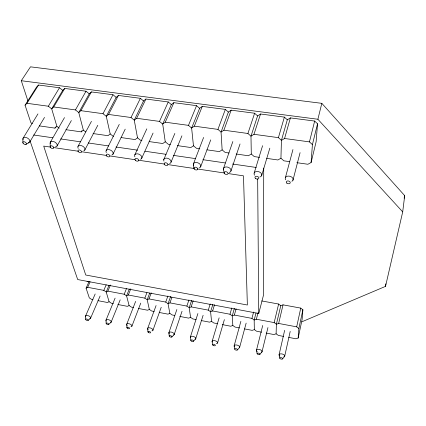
<?xml version="1.0" encoding="UTF-8"?>
<svg xmlns="http://www.w3.org/2000/svg" width="426" height="426" viewBox="0 0 426 426"><rect width="100%" height="100%" fill="white"/><g stroke="black" fill="none" stroke-linecap="round" stroke-linejoin="round"><path stroke-width="0.64" d="M263.715 168.078L263.54 294.952L258.752 313.483L77.697 279.552L30.092 141.022M22.85 142.513L22.929 138.913M283.487 336.391L278.274 335.384L276.117 333.798L276.378 324.239L280.787 305.687L283.034 304.851L300.751 308.104L302.881 309.755L302.114 319.468L298.168 338.036L295.873 338.776L288.7 337.397M289.712 161.662L283.865 160.826L280.942 158.232L281.432 140.367L287.305 119.818L290.399 117.901L314.66 121.069L317.535 123.785L316.119 141.778L311.097 162.524L307.907 164.26L296.858 162.684M298.168 338.036L298.871 328.505L302.881 309.755M311.097 162.524L312.412 144.616L317.535 123.785M301.933 321.779L385.514 286.378L402.703 211.876L404.7 195.64L321.822 103.337L30.486 66.834L21.3 80.722L27.919 100.925M385.514 286.378L385.855 283.796M298.871 328.505L296.693 326.854L300.751 308.104M284.749 355.976L290.202 331.412M279.057 354.847L284.637 330.347M404.109 198.234L404.7 195.64M92.937 299.696L91.675 299.457L89.316 297.886L86.079 288.178L87.671 287.316L103.806 290.367L106.202 291.991L107.863 291.139L124.195 294.228L126.57 295.852L128.306 295.005L144.835 298.131L147.188 299.76L148.994 298.919L165.73 302.082L168.062 303.711L169.942 302.881L186.881 306.086L189.192 307.716L191.146 306.89L208.298 310.133L210.582 311.773L212.611 310.953L229.981 314.239L232.239 315.874L234.353 315.064L251.936 318.387L254.173 320.032L256.361 319.228L274.174 322.594L276.378 324.239L278.657 323.446L283.034 304.851M274.174 322.594L278.631 304.042L261.782 300.948M262.081 351.487L267.949 327.567M402.703 211.876L317.892 119.253L321.822 103.337M262.704 325.501L256.457 350.374L257.123 353.601M312.412 144.616L309.452 141.885L314.66 121.069M256.361 319.228L258.007 312.881M292.96 180.214L300.085 152.668M255.989 313.067L254.173 320.032L254.338 329.612L256.516 331.199L261.67 332.189M251.936 318.387L253.608 312.056M246.148 323.116L239.62 347.414L237.479 349.879A1.432 0.698 16 0 1 235.168 349.741A1.432 0.698 16 0 1 235.727 348.649A1.432 0.698 16 0 1 237.479 349.879M285.404 177.653L292.95 149.547M234.22 345.592L240.876 321.337M234.353 315.064L236.126 308.786M259.514 157.348L254.263 156.598L251.292 154.015L250.983 136.187L253.976 134.307L278.412 137.646L281.432 140.367L284.579 138.487L290.399 117.901M234.38 308.355L232.239 315.874L232.825 325.475L235.03 327.062L239.481 327.919M229.981 314.239L231.787 307.971M278.412 137.646L284.382 117.118L260.531 114.003L257.586 115.92L250.983 136.187L247.916 133.482L223.895 130.196L221.051 132.081L222.138 149.867L225.152 152.439L229.028 152.993M217.542 343.036L224.374 319.622M212.169 341.231L219.134 317.855M261.67 175.581L269.834 148.157M212.611 310.953L214.518 304.739M212.878 304.329L210.582 311.773L211.573 321.39L213.804 322.972L217.718 323.728M254.178 173.047L262.592 145.697M208.298 310.133L210.231 303.935M195.736 338.718L203.117 315.293M190.401 336.923L197.904 313.536M253.976 134.307L260.531 114.003M247.916 133.482L254.615 113.231L231.158 110.169L228.363 112.086L221.051 132.081L217.942 129.387L194.325 126.16L191.631 128.045L193.463 145.788L196.519 148.344L199.789 148.812M191.146 306.89L193.175 300.74M191.636 300.351L189.192 307.716L190.582 317.354L192.834 318.936L196.056 319.553M230.935 171.034L240.035 143.972M186.881 306.086L188.936 299.947M174.207 334.453L182.046 311.262M168.898 332.663L176.865 309.521M223.506 168.515L232.846 141.538M169.942 302.881L171.88 297.401M170.65 296.421L168.062 303.711L169.841 313.366L172.115 314.947L174.66 315.437M165.73 302.082L167.908 296.006M223.895 130.196L231.158 110.169M152.945 330.235L161.23 307.284M147.668 328.462L156.081 305.548M217.942 129.387L225.343 109.407L202.275 106.399L199.618 108.316L191.631 128.045L188.473 125.361L165.256 122.193L162.705 124.072L165.256 141.773L168.355 144.318L170.283 144.595M200.726 166.561L210.732 139.866M148.994 298.919L151.267 292.891M149.696 293.141L147.188 299.76L149.345 309.43L151.645 311.001L154.159 311.486M144.835 298.131L146.901 292.715M193.361 164.069L203.607 137.449M131.943 326.076L140.761 303.11M126.698 324.314L135.638 301.384M128.306 295.005L130.777 288.823M194.325 126.16L202.275 106.399M129.296 289.068L126.57 295.852L129.099 305.538L131.416 307.109L133.354 307.481M111.197 321.965L120.196 299.84M124.195 294.228L126.442 288.679M188.473 125.361L196.556 105.653L173.867 102.687L171.343 104.604L162.705 124.072L159.5 121.405L136.671 118.29L134.259 120.169L137.507 137.827L140.649 140.362L141.954 140.548M171.039 162.168L181.923 135.825M115.105 298.125L105.983 320.214L106.159 323.393M107.863 291.139L110.456 285.021M163.733 159.697L174.852 133.429M109.056 285.276L106.202 291.991L109.088 301.688L111.431 303.259L113.343 303.626M103.806 290.367L106.159 284.877M100.115 296.001L90.578 318.211L88.177 320.341A1.379 0.639 21.9 0 1 85.967 319.899A1.379 0.639 21.9 0 1 86.68 319.01A1.379 0.639 21.9 0 1 88.177 320.341M85.653 315.858L95.179 293.977M165.256 122.193L173.867 102.687M86.079 288.178L89.055 281.527M87.671 287.316L90.104 281.868M159.5 121.405L168.243 101.958L171.343 104.604M141.618 158.456L153.067 133.066M134.845 154.787L146.805 128.854M136.671 118.29L145.921 99.04L168.243 101.958M145.921 99.04L143.53 100.957L134.259 120.169L131.011 117.512L108.561 114.45L106.282 116.335L110.206 133.94L113.385 136.464M112.965 154.207L125.207 129.147M131.011 117.512L140.388 98.321L143.53 100.957M106.18 150.559L119.259 124.371M108.561 114.45L118.428 95.456L140.388 98.321M118.428 95.456L116.165 97.368L106.282 116.335L102.996 113.689L80.913 110.675L78.762 112.555L83.342 130.116L85.642 131.911M84.79 150.032L97.804 125.292M102.996 113.689L112.986 94.742L116.165 97.368M78.001 146.406L91.441 121.373M65.908 129.68L81.244 131.874L81.877 130.707M80.913 110.675L91.377 91.92L112.986 94.742M91.377 91.92L89.236 93.832L78.762 112.555L75.439 109.924L53.719 106.958L51.695 108.843L56.903 126.357L59.23 128.141M57.084 145.926L71.36 120.574M75.439 109.924L86.02 91.223L89.236 93.832M50.289 142.321L64.48 117.608M39.357 125.883L54.927 128.109L55.593 126.959M53.719 106.958L64.757 88.448L86.02 91.223M64.757 88.448L62.734 90.36L51.695 108.843L48.33 106.223L26.96 103.305L25.059 105.19L30.885 122.651L32.291 123.721M29.831 141.89L44.512 117.427M48.33 106.223L59.48 87.761L62.734 90.36M23.031 138.301L37.951 113.902M25.059 105.19L36.652 86.936L38.553 85.03L59.48 87.761M26.96 103.305L38.553 85.03M282.603 358.857A1.459 0.714 14.1 0 0 280.888 357.622A1.459 0.714 14.1 0 0 280.196 358.708A1.459 0.714 14.1 0 0 282.603 358.857L284.637 356.333M259.897 354.341A1.448 0.708 15 0 0 258.167 353.106A1.448 0.708 15 0 0 257.538 354.198A1.448 0.708 15 0 0 259.897 354.341L261.985 351.844M193.388 341.279L195.518 339.016M171.816 336.987A1.406 0.676 18.7 0 0 170.448 335.656A1.406 0.676 18.7 0 0 169.5 336.524A1.406 0.676 18.7 0 0 171.816 336.987L174.005 334.751M108.699 324.426A1.385 0.644 21.1 0 0 107.235 323.094A1.385 0.644 21.1 0 0 106.463 323.978A1.385 0.644 21.1 0 0 108.699 324.426L111.048 322.274M54.927 128.109L56.903 126.357M81.244 131.874L83.342 130.116M110.206 133.94L107.986 135.692L93.054 133.556M137.507 137.827L135.164 139.579L121.075 137.561M165.256 141.773L162.78 143.525L149.111 141.57M193.463 145.788L190.853 147.534L177.354 145.607M222.138 149.867L219.385 151.613L206.972 149.84M251.292 154.015L248.401 155.762L236.132 154.004M280.942 158.232L277.901 159.974L266.74 158.381M25.874 144.409L28.941 142.694M109.088 301.688L107.459 302.497L97.991 300.671M129.099 305.538L127.401 306.337L117.816 304.489M149.345 309.43L147.577 310.219L138.53 308.477M169.841 313.366L167.998 314.154L159.191 312.455M190.582 317.354L188.67 318.131L179.756 316.417M211.573 321.39L209.587 322.162L201.21 320.549M232.825 325.475L230.764 326.236L222.281 324.607M254.338 329.612L252.197 330.368L244.567 328.899M276.117 333.798L273.902 334.543L266.175 333.057M21.3 80.722L317.892 119.253M284.579 138.487L309.452 141.885M33.649 134.994L52.749 137.779M60.652 138.935L80.413 141.815M88.315 142.971L108.731 145.948M115.978 147.007L137.71 150.176M144.957 151.235L166.034 154.313M173.275 155.368L195.667 158.637M202.914 159.691L225.306 162.961M232.553 164.015L256.26 167.477M50.279 147.076L43.708 146.097L85.733 275.015L247.368 305.011L243.48 175.837L228.363 173.584M53.564 147.566L78.533 151.283M81.819 151.773L106.793 155.49M110.078 155.98L135.047 159.697M138.333 160.187L164.622 164.095M167.908 164.585L194.192 168.499M197.478 168.989L224.422 172.999M87.053 281.501L89.013 281.863M278.657 323.446L296.693 326.854M278.631 304.042L280.787 305.687M196.556 105.653L199.618 108.316M225.343 109.407L228.363 112.086M254.615 113.231L257.586 115.92M284.382 117.118L287.305 119.818M279.845 358.309L279.137 355.241A2.913 1.432 14.1 0 1 280.75 353.852A2.913 1.432 14.1 0 1 284.27 355.039A2.913 1.432 14.1 0 1 283.87 356.834M223.416 169.213L224.177 172.807M234.146 345.955L234.737 349.15M193.308 164.761L193.926 168.302M212.116 341.593L212.627 344.751M190.363 337.285L190.805 340.411M168.882 333.031L169.25 336.125M147.668 328.829L147.966 331.891M126.714 324.681L126.943 327.706M85.525 316.167L85.642 319.314M257.671 178.936L258.752 313.483M50.151 142.928L50.177 146.576M234.561 346.759A2.86 1.4 16 0 1 235.077 345.028A2.86 1.4 16 0 1 238.645 345.736A2.86 1.4 16 0 1 239.359 347.707M169.383 333.835A2.801 1.353 18.7 0 1 169.793 332.046A2.801 1.353 18.7 0 1 173.425 333.015A2.801 1.353 18.7 0 1 173.638 334.974M148.195 329.633A2.785 1.337 19.6 0 1 148.69 327.807A2.785 1.337 19.6 0 1 152.423 329.064A2.785 1.337 19.6 0 1 151.917 330.885M279.85 356.035A2.913 1.432 14.1 0 1 279.408 355.646M127.267 325.485A2.769 1.315 20.4 0 1 127.667 323.653A2.769 1.315 20.4 0 1 131.378 324.9A2.769 1.315 20.4 0 1 130.968 326.731M106.228 320.98A2.758 1.299 21.2 0 1 107.086 319.527A2.758 1.299 21.2 0 1 110.441 320.656A2.758 1.299 21.2 0 1 110.733 322.498M212.249 341.987A2.838 1.385 16.9 0 1 213.777 340.566A2.838 1.385 16.9 0 1 217.281 342.003A2.838 1.385 16.9 0 1 216.349 343.67M85.796 316.933A2.753 1.278 21.9 0 1 86.755 315.464A2.753 1.278 21.9 0 1 90.206 316.859A2.753 1.278 21.9 0 1 89.833 318.573M256.558 350.768A2.886 1.416 15 0 1 258.065 349.368A2.886 1.416 15 0 1 261.564 350.545A2.886 1.416 15 0 1 261.26 352.35M257.293 351.562A2.886 1.416 15 0 1 256.841 351.173M190.513 337.68A2.817 1.369 17.8 0 1 191.732 336.258A2.817 1.369 17.8 0 1 195.167 337.413A2.817 1.369 17.8 0 1 195.129 339.234M223.591 169.947A3.919 2.657 19 0 1 225.775 166.976A3.919 2.657 19 0 1 230.61 169.106A3.919 2.657 19 0 1 229.247 172.439M134.888 156.816A3.861 2.497 25.3 0 1 136.512 153.85A3.861 2.497 25.3 0 1 141.294 155.937A3.861 2.497 25.3 0 1 140.484 159.26M106.319 152.588A3.85 2.439 27 0 1 107.767 149.622A3.85 2.439 27 0 1 112.533 151.699A3.85 2.439 27 0 1 111.894 155.011M285.718 179.809A4.004 2.742 13.9 0 1 287.017 176.316A4.004 2.742 13.9 0 1 292.284 177.589A4.004 2.742 13.9 0 1 291.879 181.3M78.224 148.429A3.85 2.38 28.4 0 1 79.508 145.468A3.85 2.38 28.4 0 1 84.252 147.524A3.85 2.38 28.4 0 1 83.778 150.841M50.257 143.621A3.85 2.322 29.6 0 1 52.542 141.352A3.85 2.322 29.6 0 1 56.924 144.142A3.85 2.322 29.6 0 1 55.391 146.879M193.51 165.496A3.893 2.609 21.3 0 1 195.502 162.524A3.893 2.609 21.3 0 1 200.321 164.644A3.893 2.609 21.3 0 1 199.144 167.966M23.063 139.6A3.855 2.263 30.7 0 1 25.193 137.332A3.855 2.263 30.7 0 1 29.602 140.106A3.855 2.263 30.7 0 1 28.223 142.843M254.594 175.198A3.956 2.705 16.5 0 1 255.973 171.619A3.956 2.705 16.5 0 1 261.276 173.419A3.956 2.705 16.5 0 1 259.876 176.987M163.946 161.119A3.871 2.551 23.4 0 1 165.751 158.153A3.871 2.551 23.4 0 1 170.554 160.251A3.871 2.551 23.4 0 1 169.564 163.579M148.227 332.291A1.395 0.666 19.5 0 0 150.516 332.749A1.395 0.666 19.5 0 0 149.116 331.417A1.395 0.666 19.5 0 0 148.227 332.291M127.214 328.111A1.39 0.655 20.4 0 0 129.483 328.563A1.39 0.655 20.4 0 0 128.045 327.227A1.39 0.655 20.4 0 0 127.214 328.111M213.085 345.348A1.422 0.692 16.9 0 0 215.348 345.481A1.422 0.692 16.9 0 0 213.575 344.251A1.422 0.692 16.9 0 0 213.085 345.348M191.274 341.008A1.411 0.682 17.8 0 0 193.5 341.13A1.411 0.682 17.8 0 0 191.705 339.9A1.411 0.682 17.8 0 0 191.274 341.008M224.47 173.526A1.97 1.326 19 0 0 227.777 174.026A1.97 1.326 19 0 0 226.014 171.71A1.97 1.326 19 0 0 224.47 173.526M135.346 160.245A1.938 1.246 25.2 0 0 138.487 160.719A1.938 1.246 25.2 0 0 136.528 158.429A1.938 1.246 25.2 0 0 135.346 160.245M106.644 155.969A1.933 1.219 26.9 0 0 109.732 156.433A1.933 1.219 26.9 0 0 107.714 154.153A1.933 1.219 26.9 0 0 106.644 155.969M286.842 183.111A2.013 1.369 13.9 0 0 290.175 182.988A2.013 1.369 13.9 0 0 287.827 180.928A2.013 1.369 13.9 0 0 286.842 183.111M78.16 151.411A1.933 1.187 28.3 0 0 81.259 152.465A1.933 1.187 28.3 0 0 79.854 150.064A1.933 1.187 28.3 0 0 78.16 151.411M50.401 147.279A1.933 1.161 29.5 0 0 53.474 148.323A1.933 1.161 29.5 0 0 51.988 145.926A1.933 1.161 29.5 0 0 50.401 147.279M194.245 169.021A1.954 1.299 21.3 0 0 197.499 169.511A1.954 1.299 21.3 0 0 195.667 167.205A1.954 1.299 21.3 0 0 194.245 169.021M23.1 143.211A1.933 1.129 30.6 0 0 26.151 144.249A1.933 1.129 30.6 0 0 24.591 141.858A1.933 1.129 30.6 0 0 23.1 143.211M255.541 178.441A1.986 1.347 16.5 0 0 258.79 178.313A1.986 1.347 16.5 0 0 256.399 176.263A1.986 1.347 16.5 0 0 255.541 178.441M164.542 164.596A1.944 1.273 23.4 0 0 167.737 165.08A1.944 1.273 23.4 0 0 165.842 162.78A1.944 1.273 23.4 0 0 164.542 164.596"/></g></svg>
